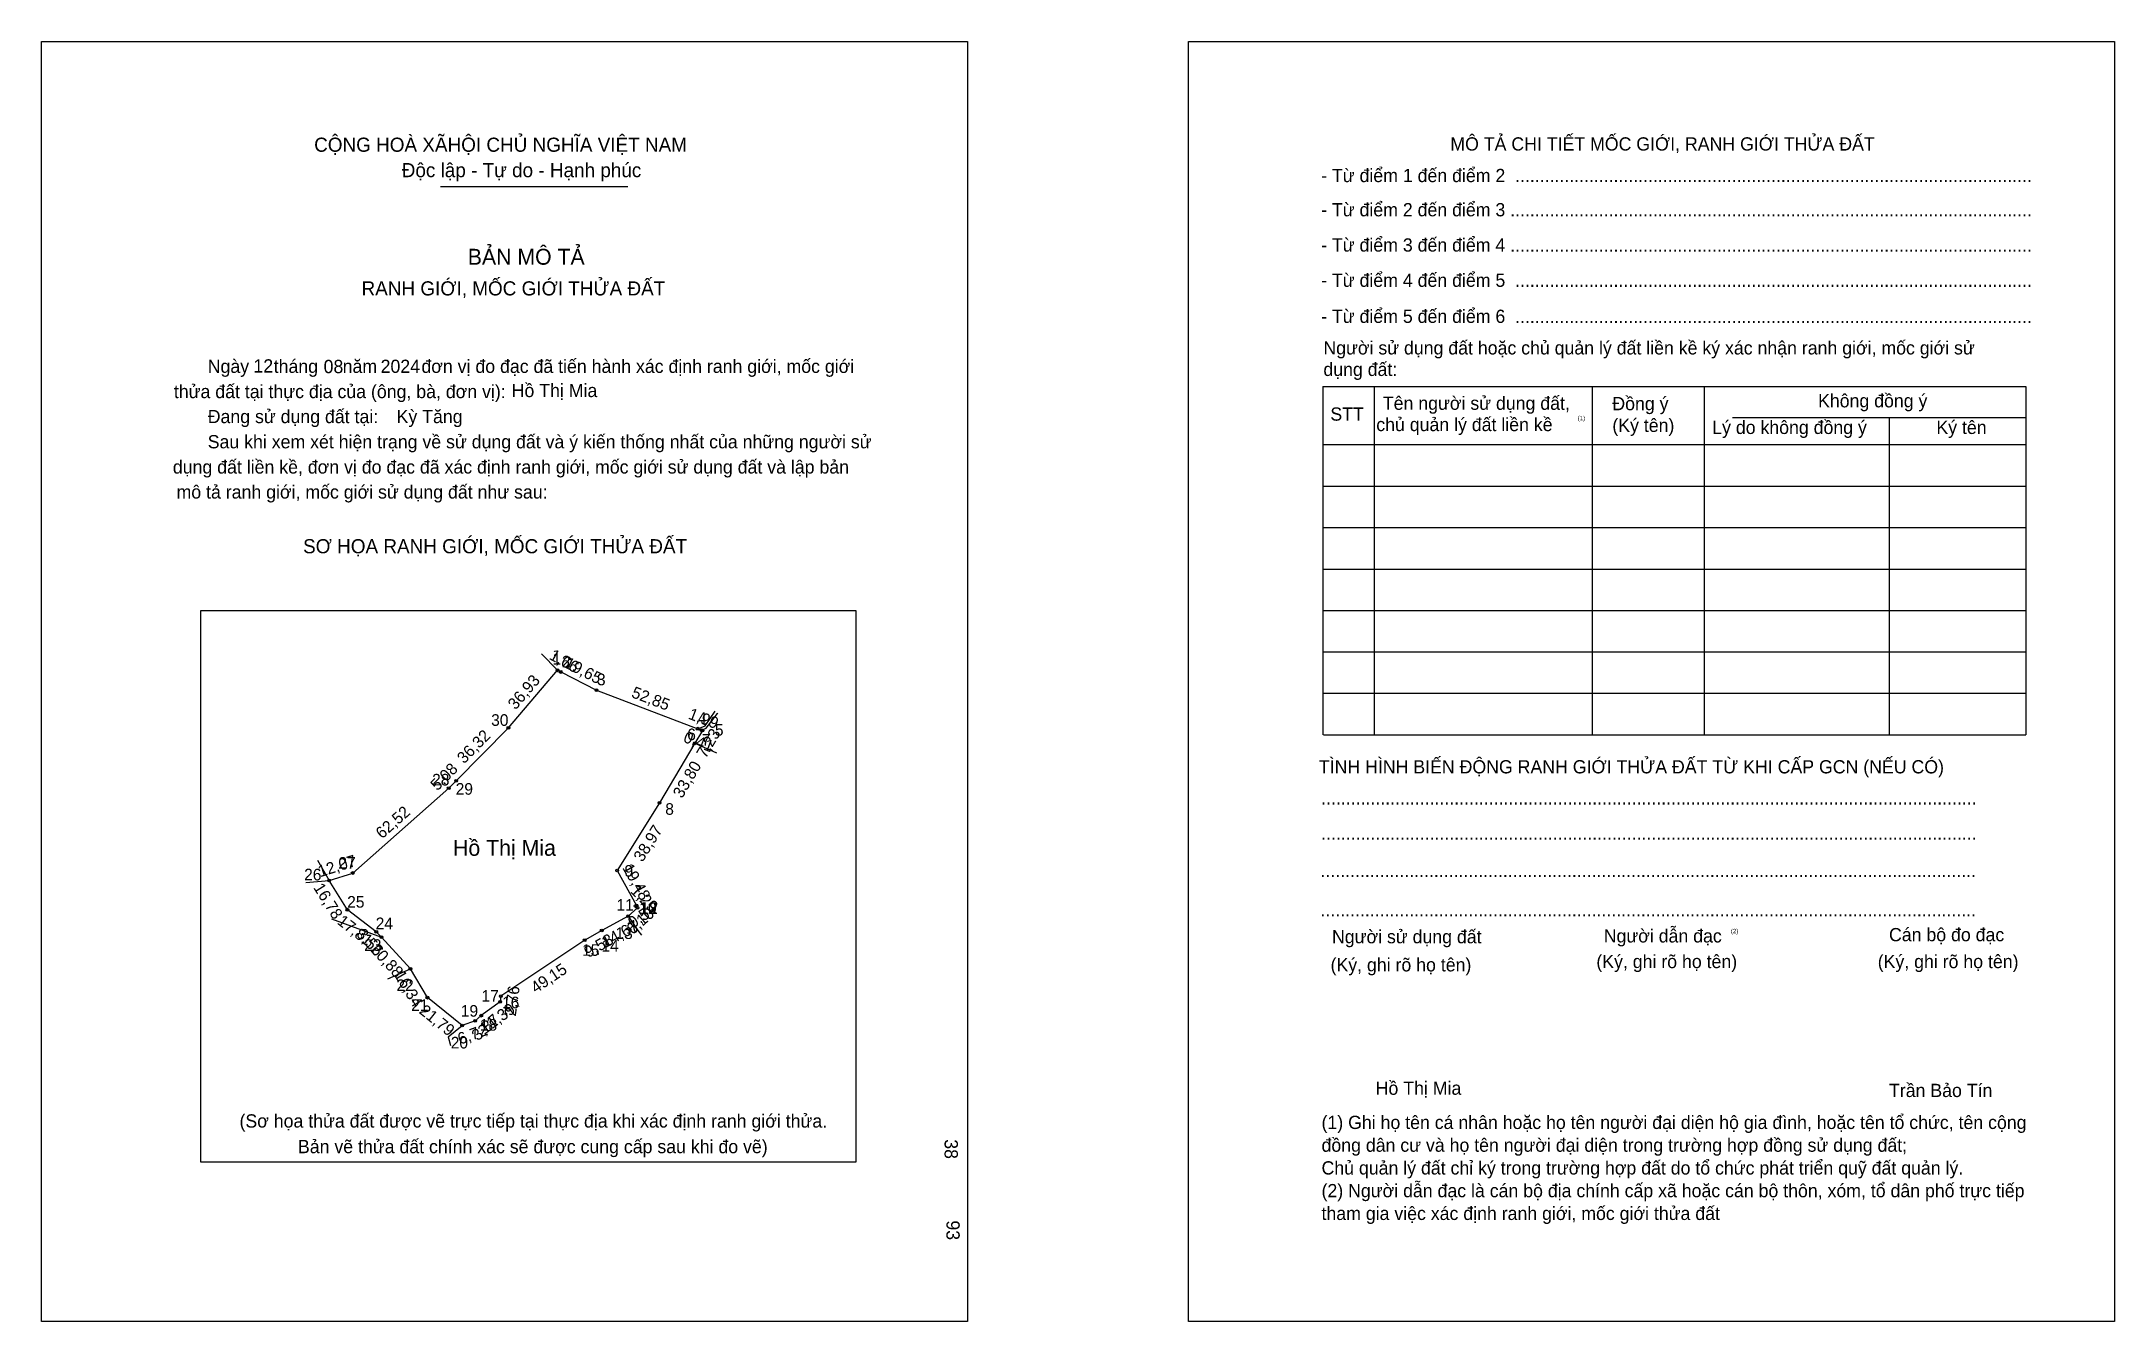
# Model space of a CAD drawing. Extents: x 547575 to 548586, y 1821325 to 1821950.
import ezdxf

# ---------------------------------------------------------------- set-up
doc = ezdxf.new("R2010")
doc.units = 0
for name, color, linetype in [('bmtKhungInTrang1', 7, 'Continuous'), ('bmtKhungInTrang2', 7, 'Continuous'), ('bmtNoiDung', 7, 'Continuous'), ('bmtTemplate', 7, 'Continuous'), ('CanhThua', 7, 'Continuous'), ('ChieuDaiCanhThua', 7, 'Continuous'), ('MocDinhThua', 7, 'Continuous'), ('RauThua', 7, 'Continuous'), ('SoHieuDinhThua', 7, 'Continuous'), ('TenChuSuDung', 7, 'Continuous')]:
    doc.layers.add(name, color=color, linetype=linetype)

msp = doc.modelspace()

# ---------------------------------------------------------------- linework, layer by layer
at = {"layer": 'bmtKhungInTrang1'}
msp.add_lwpolyline([(547575, 1821949.8), (548026.6, 1821949.8), (548026.6, 1821325.2), (547575, 1821325.2)], close=True, dxfattribs=at)
at = {"layer": 'bmtKhungInTrang2'}
msp.add_lwpolyline([(548134.3, 1821949.8), (548585.9, 1821949.8), (548585.9, 1821325.2), (548134.3, 1821325.2)], close=True, dxfattribs=at)
at = {"layer": 'bmtTemplate'}
for p, q in [((547769.6, 1821879), (547860.9, 1821879)), ((548224.9, 1821781.4), (548224.9, 1821611.6)), ((548331.1, 1821781.4), (548331.1, 1821611.6)), ((548385.8, 1821781.6), (548385.8, 1821611.6)), ((548542.6, 1821781.4), (548542.6, 1821611.6)), ((548399.6, 1821766.4), (548542.6, 1821766.4)), ((548200.1, 1821753.1), (548542.6, 1821753.1)), ((548200.1, 1821732.9), (548542.6, 1821732.9)), ((548200.1, 1821712.6), (548542.6, 1821712.6)), ((548200.1, 1821692.4), (548542.6, 1821692.4)), ((548200.1, 1821672.2), (548542.6, 1821672.2)), ((548200.1, 1821652), (548542.6, 1821652)), ((548200.1, 1821631.8), (548542.6, 1821631.8)), ((548200.1, 1821611.6), (548542.6, 1821611.6))]:
    msp.add_line(p, q, dxfattribs=at)
for points in [[(548199.9, 1821781.4), (548542.6, 1821781.4)], [(548199.9, 1821781.4), (548199.9, 1821611.6)], [(548476, 1821766.2), (548476, 1821611.6)]]:
    msp.add_lwpolyline(points, dxfattribs=at)
msp.add_lwpolyline([(547652.7, 1821403), (547652.7, 1821672.2), (547972.2, 1821672.2), (547972.2, 1821403)], close=True, dxfattribs=at)
at = {"layer": 'CanhThua'}
for p, q in [((547802.7, 1821614.9), (547826.7, 1821643)), ((547826.7, 1821643), (547828.2, 1821642.2)), ((547828.2, 1821642.2), (547845.7, 1821633.3)), ((547845.7, 1821633.3), (547895, 1821614.5)), ((547777.2, 1821589.1), (547802.7, 1821614.9)), ((547897.3, 1821613.6), (547893.6, 1821607.4)), ((547895, 1821614.5), (547896.9, 1821613.8)), ((547896.9, 1821613.8), (547897.3, 1821613.6)), ((547893.6, 1821607.4), (547876.4, 1821578.3)), ((547726.8, 1821544.1), (547773.6, 1821585.5)), ((547773.6, 1821585.5), (547777.2, 1821589.1)), ((547876.4, 1821578.3), (547855.7, 1821545.3)), ((547715.3, 1821540.4), (547726.8, 1821544.1)), ((547855.7, 1821545.3), (547865.2, 1821528.3)), ((547724.2, 1821526.2), (547715.3, 1821540.4)), ((547738.3, 1821515.4), (547724.2, 1821526.2)), ((547861.1, 1821523), (547848.2, 1821516.1)), ((547865.7, 1821527.1), (547861.1, 1821523)), ((547865.2, 1821528.3), (547864.7, 1821528)), ((547864.7, 1821528), (547865.7, 1821527.1)), ((547740.8, 1821512.8), (547738.3, 1821515.4)), ((547754.9, 1821497.4), (547740.8, 1821512.8)), ((547839.9, 1821511.3), (547799, 1821484)), ((547848.2, 1821516.1), (547839.9, 1821511.3)), ((547763.2, 1821483.3), (547754.9, 1821497.4)), ((547780.2, 1821469.7), (547763.2, 1821483.3)), ((547798.7, 1821481.2), (547789.5, 1821474.5)), ((547799, 1821484), (547798.7, 1821481.2)), ((547786.5, 1821472), (547780.2, 1821469.7)), ((547789.5, 1821474.5), (547786.5, 1821472))]:
    msp.add_line(p, q, dxfattribs=at)
at = {"layer": 'MocDinhThua'}
for centre in [(547826.7, 1821643), (547828.2, 1821642.2), (547845.7, 1821633.3), (547802.7, 1821614.9), (547895, 1821614.5), (547896.9, 1821613.8), (547897.3, 1821613.6), (547893.6, 1821607.4), (547773.6, 1821585.5), (547777.2, 1821589.1), (547876.4, 1821578.3), (547715.3, 1821540.4), (547726.8, 1821544.1), (547855.7, 1821545.3), (547724.2, 1821526.2), (547861.1, 1821523), (547864.7, 1821528), (547865.2, 1821528.3), (547865.7, 1821527.1), (547738.3, 1821515.4), (547740.8, 1821512.8), (547839.9, 1821511.3), (547848.2, 1821516.1), (547754.9, 1821497.4), (547763.2, 1821483.3), (547798.7, 1821481.2), (547799, 1821484), (547780.2, 1821469.7), (547786.5, 1821472), (547789.5, 1821474.5)]:
    msp.add_circle(centre, 0.68, dxfattribs=at)
at = {"layer": 'RauThua'}
for p, q in [((547818.8, 1821651.1), (547826.7, 1821643)), ((547898.7, 1821615.9), (547903.5, 1821623.1)), ((547899.2, 1821614.8), (547904.7, 1821621.9)), ((547904.7, 1821621.9), (547904.8, 1821622.1)), ((547895, 1821614.5), (547898.7, 1821615.9)), ((547896.9, 1821613.8), (547899.2, 1821614.8)), ((547893.6, 1821607.4), (547904.1, 1821602.8)), ((547709.7, 1821550.3), (547715.3, 1821540.4)), ((547704, 1821539.4), (547715.3, 1821540.4)), ((547716.5, 1821521.7), (547740.8, 1821512.8)), ((547861.1, 1821523), (547865.9, 1821516.1)), ((547865.9, 1821516.1), (547867.6, 1821513.8)), ((547743.9, 1821492.5), (547754.9, 1821497.4)), ((547773.4, 1821464.2), (547780.2, 1821469.7)), ((547773.4, 1821464.2), (547774.5, 1821460))]:
    msp.add_line(p, q, dxfattribs=at)

# ---------------------------------------------------------------- texts
at = {"layer": 'bmtNoiDung'}
for s, p in [('12', (547678.4, 1821788.3)), ('08', (547712.6, 1821788)), ('2024', (547740.4, 1821788.1)), ('Hồ Thị Mia', (547804.3, 1821776.3)), ('Kỳ Tăng', (547748.2, 1821763.6)), ('Hồ Thị Mia', (548225.6, 1821435.9))]:
    msp.add_text(s, height=6.46, dxfattribs=at).set_placement(p)
for s, p in [('38', (548015.4, 1821414.2)), ('93', (548016.3, 1821374.6))]:
    msp.add_text(s, height=6.46, rotation=270, dxfattribs=at).set_placement(p)
at = {"layer": 'bmtTemplate'}
for s, height, p in [('CỘNG HOÀ XÃHỘI CHỦ NGHĨA VIỆT NAM', 6.892, (547708, 1821896)), ('MÔ TẢ CHI TIẾT MỐC GIỚI, RANH GIỚI THỬA ĐẤT', 6.459, (548262, 1821896.6)), ('Độc lập - Tự do - Hạnh phúc', 6.892, (547750.7, 1821883.6)), ('- Từ điểm 1 đến điểm 2  .........................................................................................................', 6.4588, (548199, 1821881.2)), ('- Từ điểm 2 đến điểm 3 ..........................................................................................................', 6.4588, (548199, 1821864.5)), ('- Từ điểm 3 đến điểm 4 ..........................................................................................................', 6.4588, (548199, 1821847.3)), ('BẢN MÔ TẢ', 7.75, (547782.9, 1821840.9)), ('RANH GIỚI, MỐC GIỚI THỬA ĐẤT', 6.892, (547731.1, 1821825.9)), ('- Từ điểm 4 đến điểm 5  .........................................................................................................', 6.4588, (548199, 1821830.1)), ('- Từ điểm 5 đến điểm 6  .........................................................................................................', 6.4588, (548199, 1821812.5)), ('Người sử dụng đất hoặc chủ quản lý đất liền kề ký xác nhận ranh giới, mốc giới sử', 6.459, (548200.1, 1821797.1)), ('Ngày     tháng     năm         đơn vị đo đạc đã tiến hành xác định ranh giới, mốc giới ', 6.461, (547656.1, 1821788.1)), ('dụng đất:', 6.46, (548200.1, 1821786.6)), ('thửa đất tại thực địa của (ông, bà, đơn vị):', 6.461, (547639.6, 1821775.8)), ('Tên người sử dụng đất,', 6.459, (548229.1, 1821770.1)), ('Đồng ý', 6.46, (548341, 1821769.9)), ('Không đồng ý', 6.459, (548441.3, 1821771.3)), ('Đang sử dụng đất tại:', 6.461, (547656.1, 1821763.6)), ('STT', 6.46, (548203.5, 1821764.8)), ('chủ quản lý đất liền kề', 6.459, (548225.9, 1821759.7)), ('(1)', 2.15, (548324.1, 1821765)), ('(Ký tên)', 6.46, (548341, 1821759.3)), ('Lý do không đồng ý', 6.459, (548389.7, 1821758.3)), ('Ký tên', 6.46, (548499, 1821758.3)), ('Sau khi xem xét hiện trạng về sử dụng đất và ý kiến thống nhất của những người sử ', 6.461, (547656.1, 1821751.3)), ('dụng đất liền kề, đơn vị đo đạc đã xác định ranh giới, mốc giới sử dụng đất và lập bản', 6.461, (547639.1, 1821739)), ('mô tả ranh giới, mốc giới sử dụng đất như sau:', 6.461, (547640.9, 1821726.8)), ('SƠ HỌA RANH GIỚI, MỐC GIỚI THỬA ĐẤT', 6.892, (547702.6, 1821700.1)), ('TÌNH HÌNH BIẾN ĐỘNG RANH GIỚI THỬA ĐẤT TỪ KHI CẤP GCN (NẾU CÓ)', 6.459, (548197.9, 1821592.7)), ('.....................................................................................................................................', 6.4685, (548199, 1821577.5)), ('.....................................................................................................................................', 6.4685, (548199, 1821560.3)), ('.....................................................................................................................................', 6.4685, (548198.7, 1821542.1)), ('.....................................................................................................................................', 6.4685, (548198.7, 1821522.9)), ('Người sử dụng đất', 6.459, (548204.3, 1821509.8)), ('Người dẫn đạc', 6.459, (548336.8, 1821510.2)), ('(2)', 2.15, (548398.8, 1821514.7)), ('Cán bộ đo đạc', 6.459, (548475.9, 1821510.8)), ('(Ký, ghi rõ họ tên)', 6.459, (548203.6, 1821496.1)), ('(Ký, ghi rõ họ tên)', 6.459, (548333.2, 1821497.7)), ('(Ký, ghi rõ họ tên)', 6.459, (548470.4, 1821497.7)), ('Trần Bảo Tín', 6.459, (548475.9, 1821434.8)), ('(Sơ họa thửa đất được vẽ trực tiếp tại thực địa khi xác định ranh giới thửa.', 6.461, (547671.6, 1821419.9)), ('(1) Ghi họ tên cá nhân hoặc họ tên người đại diện hộ gia đình, hoặc tên tổ chức, tên cộng', 6.459, (548199.2, 1821419.2)), ('Bản vẽ thửa đất chính xác sẽ được cung cấp sau khi đo vẽ)', 6.461, (547700.1, 1821407.4)), ('đồng dân cư và họ tên người đại diện trong trường hợp đồng sử dụng đất;', 6.459, (548199.2, 1821408.1)), ('Chủ quản lý đất chỉ ký trong trường hợp đất do tổ chức phát triển quỹ đất quản lý.', 6.459, (548199.2, 1821397)), ('(2) Người dẫn đạc là cán bộ địa chính cấp xã hoặc cán bộ thôn, xóm, tổ dân phố trực tiếp', 6.459, (548199.2, 1821385.9)), ('tham gia việc xác định ranh giới, mốc giới thửa đất', 6.459, (548199.2, 1821374.8))]:
    msp.add_text(s, height=height, dxfattribs=at).set_placement(p)
at = {"layer": 'ChieuDaiCanhThua'}
for s, rotation, p in [('1,66', 331.1134, (547822.2, 1821648.7)), ('19,65', 333.0176, (547829.5, 1821644.7)), ('36,93', 49.4694, (547806.2, 1821623.4)), ('52,85', 339.1347, (547862.3, 1821630)), ('1,99', 339.1443, (547890, 1821619.5)), ('36,32', 45.3904, (547781.1, 1821597.1)), ('0,41', 339.1142, (547887.6, 1821608.2)), ('7,23', 59.4236, (547898.9, 1821599.7)), ('5,08', 45.1833, (547768.1, 1821583.9)), ('33,80', 59.4255, (547887.4, 1821580.2)), ('62,52', 41.5006, (547741.1, 1821560.5)), ('38,97', 57.8413, (547868.1, 1821549.1)), ('12,07', 17.5675, (547710.9, 1821542)), ('19,48', 299.2389, (547858.1, 1821546.7)), ('16,78', 302.1176, (547707.4, 1821537)), ('1,29', 315.2826, (547861.8, 1821534.9)), ('17,81', 322.6412, (547718.8, 1821519.6)), ('14,67', 28.2241, (547850.1, 1821507.5)), ('6,10', 41.7428, (547863.4, 1821513.7)), ('0,54', 33.8072, (547863.4, 1821516.9)), ('3,56', 312.544, (547728.2, 1821513.9)), ('9,58', 29.8384, (547841.7, 1821502.6)), ('20,88', 312.5469, (547735, 1821506.5)), ('16,34', 300.6149, (547746.8, 1821494.4)), ('49,15', 33.8365, (547816.1, 1821485.2)), ('11,39', 36.216, (547791.3, 1821465.3)), ('2,76', 82.3629, (547806.3, 1821474)), ('21,79', 321.3525, (547758.8, 1821476)), ('6,72', 19.7571, (547779.2, 1821460.3)), ('3,87', 40.6013, (547787.8, 1821461.9))]:
    msp.add_text(s, height=5.67, rotation=rotation, dxfattribs=at).set_placement(p)
at = {"layer": 'SoHieuDinhThua'}
for s, p in [('1', (547824.2, 1821645.8)), ('2', (547828.8, 1821644.4)), ('3', (547845.9, 1821635.7)), ('4', (547895.1, 1821616.9)), ('30', (547794.3, 1821615.9)), ('6', (547889.9, 1821608.9)), ('7', (547897, 1821606.3)), ('5', (547903.4, 1821611.1)), ('28', (547765.5, 1821586.8)), ('29', (547777, 1821582.3)), ('8', (547879.2, 1821572.5)), ('27', (547719.8, 1821546.2)), ('26', (547703.1, 1821540.5)), ('9', (547859.3, 1821542.3)), ('25', (547724.1, 1821527.2)), ('11', (547855.4, 1821525.7)), ('24', (547738, 1821516.7)), ('10', (547866.5, 1821524.2)), ('12', (547867.1, 1821524.1)), ('23', (547732.4, 1821506.1)), ('14', (547848.1, 1821505.8)), ('13', (547854.9, 1821511.9)), ('15', (547838.6, 1821503.7)), ('22', (547748.1, 1821486.5)), ('21', (547755.3, 1821476.8)), ('17', (547789.6, 1821481.3)), ('16', (547799.6, 1821478.1)), ('19', (547779.5, 1821474)), ('18', (547788.8, 1821467.2)), ('20', (547774.6, 1821458.5))]:
    msp.add_text(s, height=5.67, dxfattribs=at).set_placement(p)
at = {"layer": 'TenChuSuDung'}
msp.add_text('Hồ Thị Mia', height=7.76, dxfattribs=at).set_placement((547775.7, 1821552.5))

doc.saveas('drawing.dxf')
